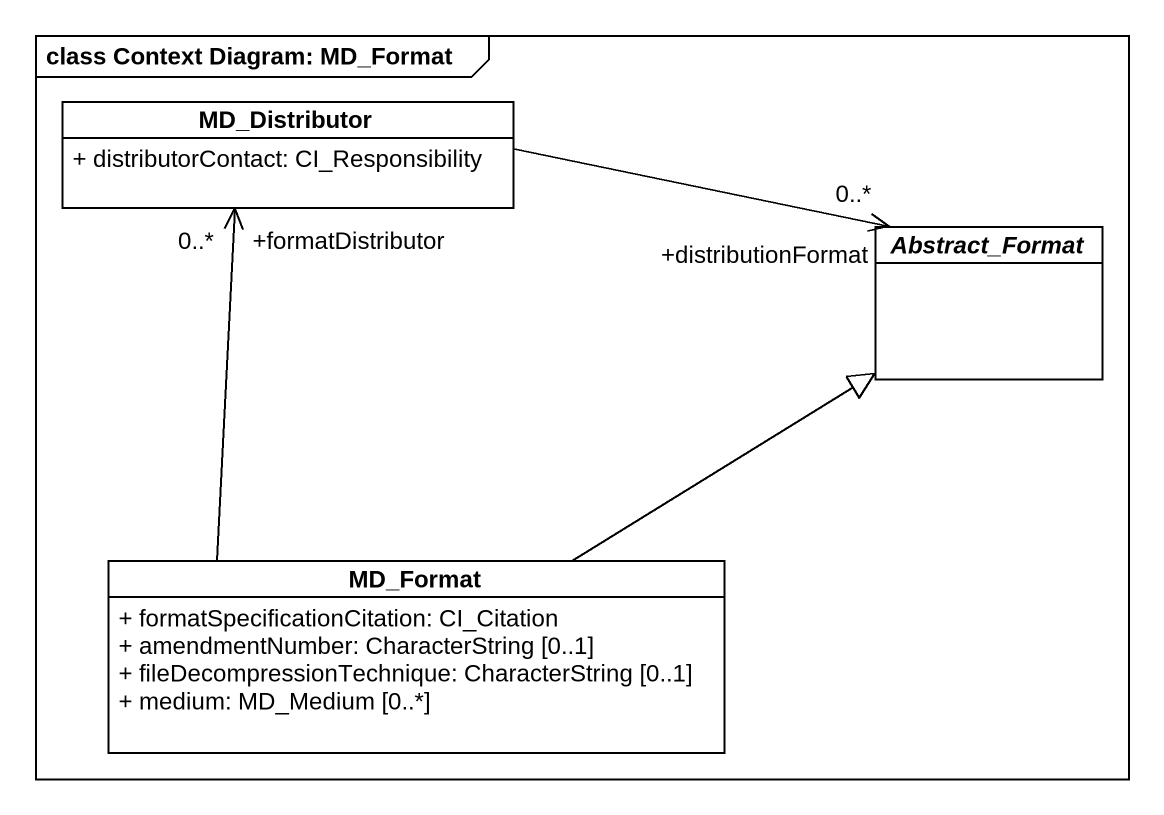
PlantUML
@startuml
mainframe class Context Diagram: MD_Format
hide circle
hide empty members
skinparam classAttributeIconSize 0
class MD_Distributor #FFFFFF {
  + distributorContact: CI_Responsibility
}
abstract class Abstract_Format #FFFFFF
class MD_Format #FFFFFF {
  + formatSpecificationCitation: CI_Citation
  + amendmentNumber: CharacterString [0..1]
  + fileDecompressionTechnique: CharacterString [0..1]
  + medium: MD_Medium [0..*]
}
MD_Distributor -right-> "+distributionFormat\n0..*" Abstract_Format
MD_Distributor "+formatDistributor\n0..*" <-- MD_Format
MD_Format -up-|> Abstract_Format
@enduml
